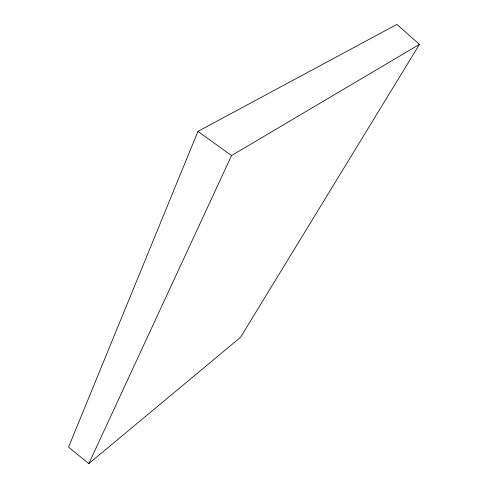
<?xml version="1.0" encoding="UTF-8"?>
<svg xmlns="http://www.w3.org/2000/svg" width="488" height="488" viewBox="0 0 488 488"><rect width="100%" height="100%" fill="white"/><g stroke="black" fill="none" stroke-linecap="round" stroke-linejoin="round"><path stroke-width="0.73" d="M197.957 131.394L68.54 447.154L88.822 463.6L240.554 337.287L419.46 44.384L396.884 24.4L197.957 131.394L231.538 155.562L419.46 44.384M88.822 463.6L231.538 155.562"/></g></svg>
